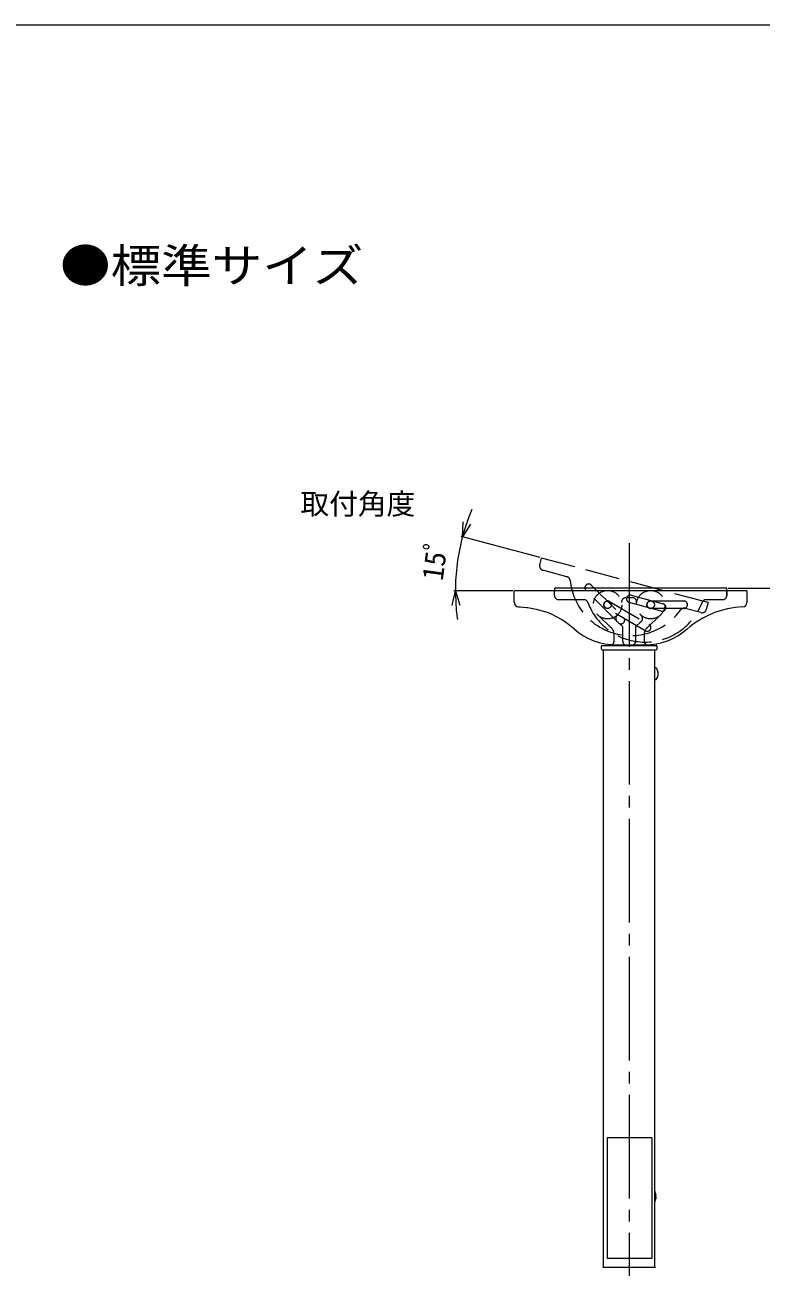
# Model space of a CAD drawing. Units: millimetres, scale not verified. Extents: x -2375 to -393, y -1680 to 1520.
# Drawn here: x -1384 to -871, y 575 to 1440 of the extents above; entities that cross this region are included whole.
import ezdxf
from ezdxf.enums import TextEntityAlignment as Align

# ---------------------------------------------------------------- set-up
doc = ezdxf.new("R2010")
doc.units = ezdxf.units.MM
doc.header["$LTSCALE"] = 8
doc.linetypes.add('CHAIN2', pattern=[12, 9, -1, 1, -1])
doc.linetypes.add('DASHED3', pattern=[4, 3, -1])
doc.layers.add('0-1_USER1', color=4, linetype='Continuous')
for name, color, linetype, lineweight in [('0-2_YKK_ZWAK', 7, 'Continuous', 9), ('0-3_YKK_D', 6, 'Continuous', 9), ('0-4_YKK_13', 4, 'Continuous', 9), ('0-5_YKK_12', 2, 'CHAIN2', 9)]:
    doc.layers.add(name, color=color, linetype=linetype, lineweight=lineweight)
doc.styles.add('ＭＳ ゴシック', font='')
doc.styles.get('ＭＳ ゴシック').set_extended_font_data('MS Gothic')

msp = doc.modelspace()

# ---------------------------------------------------------------- linework, layer by layer
at = {"layer": '0-2_YKK_ZWAK'}
msp.add_line((-2373.067, 1440), (-393.067, 1440), dxfattribs=at)
at = {"layer": '0-3_YKK_D'}
for p, q in [((-1079.049, 1083.645), (-1078.693, 1093.992)), ((-1079.049, 1083.645), (-1076.13, 1093.21)), ((-1073.567, 1092.427), (-1079.049, 1083.645)), ((-1024.939, 1069.146), (-1080.015, 1083.904)), ((-894.016, 1047.886), (-717.069, 1047.886)), ((-1086.341, 1035.899), (-1084.007, 1045.986)), ((-1043.989, 1045.986), (-1085.007, 1045.986)), ((-1084.007, 1045.986), (-1083.663, 1035.991)), ((-1084.007, 1045.986), (-1080.985, 1036.084))]:
    msp.add_line(p, q, dxfattribs=at)
for start, end in [(157.12299, 161.06149), (165, 180), (183.93849, 187.877)]:
    msp.add_arc((-938.502, 1045.986), 145.505, start, end, dxfattribs=at)
at = {"layer": '0-4_YKK_13', "linetype": 'DASHED3'}
for p, q in [((-1025.267, 1064.058), (-1023.973, 1068.887)), ((-908.062, 1037.829), (-1023.973, 1068.887)), ((-1006.333, 1055.879), (-1023.146, 1060.384)), ((-1015.016, 1042.886), (-1015.016, 1046.386)), ((-970.536, 1023.852), (-993.049, 1046.365)), ((-989.372, 1050.041), (-966.859, 1027.529)), ((-1015.016, 1042.886), (-1015.016, 1045.586)), ((-994.61, 1039.886), (-1012.016, 1039.886)), ((-978.016, 1046.286), (-948.016, 1046.286)), ((-976.716, 1038.637), (-949.144, 1022.719)), ((-965.257, 1041.286), (-960.775, 1041.286)), ((-940.689, 1031.974), (-962.905, 1037.927)), ((-961.56, 1042.95), (-939.343, 1036.997)), ((-948.016, 1038.985), (-925.016, 1038.985)), ((-898.016, 1039.886), (-909.422, 1039.886)), ((-908.062, 1037.829), (-909.356, 1032.999)), ((-975.369, 1020.158), (-984.858, 1029.23)), ((-951.744, 1018.215), (-979.316, 1034.134)), ((-941.174, 1029.23), (-950.662, 1020.158)), ((-925.016, 1033.785), (-948.016, 1033.785)), ((-913.03, 1030.878), (-924.048, 1033.83)), ((-967.516, 1020.95), (-971.41, 1024.673)), ((-967.516, 1011.086), (-967.516, 1020.95)), ((-954.622, 1024.673), (-958.516, 1020.95)), ((-958.516, 1020.95), (-958.516, 1011.086)), ((-973.516, 1011.086), (-973.516, 1015.821)), ((-952.516, 1015.821), (-952.516, 1011.086))]:
    msp.add_line(p, q, dxfattribs=at)
at = {"layer": '0-4_YKK_13'}
for p, q in [((-1015.016, 1047.886), (-1015.016, 1045.586)), ((-895.016, 1047.886), (-1015.016, 1047.886)), ((-895.016, 1045.586), (-895.016, 1047.886)), ((-1042.989, 1037.915), (-1042.989, 1045.986)), ((-880.989, 1045.986), (-1042.989, 1045.986)), ((-880.989, 1045.986), (-880.989, 1037.915)), ((-1039.576, 1034.893), (-1038.694, 1034.849)), ((-982.316, 1005.586), (-982.316, 1007.585)), ((-982.316, 1005.586), (-982.316, 1007.585)), ((-982.316, 1005.586), (-982.316, 1007.585)), ((-981.816, 1008.086), (-944.216, 1008.086)), ((-981.816, 1008.086), (-944.216, 1008.086)), ((-981.816, 1008.086), (-944.216, 1008.086)), ((-981.816, 1005.086), (-980.987, 1005.086)), ((-981.816, 1005.086), (-980.987, 1005.086)), ((-981.816, 1005.086), (-980.987, 1005.086)), ((-981.017, 1004.986), (-981.017, 575.286)), ((-980.987, 1005.086), (-944.987, 1005.086)), ((-980.987, 1005.086), (-944.987, 1005.086)), ((-971.989, 1008.486), (-951.989, 1008.486)), ((-945.016, 628.113), (-945.016, 1004.986)), ((-944.987, 1005.086), (-944.216, 1005.086)), ((-944.987, 1005.086), (-944.216, 1005.086)), ((-943.716, 1007.585), (-943.716, 1005.586)), ((-943.716, 1007.585), (-943.716, 1005.586)), ((-943.716, 1007.585), (-943.716, 1005.586)), ((-944.187, 992.335), (-944.987, 992.335)), ((-943.108, 990.321), (-943.127, 990.3)), ((-942.979, 989.766), (-943.127, 990.3)), ((-943.127, 986.27), (-942.979, 986.804)), ((-943.127, 986.27), (-943.108, 986.249)), ((-943.102, 988.86), (-943.102, 987.71)), ((-943.102, 987.71), (-942.979, 987.71)), ((-947.258, 665.286), (-978.258, 665.286)), ((-978.258, 665.286), (-978.258, 581.286)), ((-947.258, 665.286), (-947.258, 581.286)), ((-945.066, 625.25), (-945.066, 627.645)), ((-945.066, 621.123), (-945.066, 625.25)), ((-944.705, 625.289), (-944.5, 625.307)), ((-945.016, 575.286), (-945.02, 620.659)), ((-947.258, 581.286), (-978.258, 581.286)), ((-981.316, 575.286), (-980.843, 575.286)), ((-970.166, 575.286), (-955.866, 575.286)), ((-945.189, 575.286), (-944.716, 575.286))]:
    msp.add_line(p, q, dxfattribs=at)
at = {"layer": '0-4_YKK_13', "linetype": 'DASHED3'}
msp.add_lwpolyline([(-895.016, 1045.586), (-895.016, 1042.886), (-895.016, 1046.386)], dxfattribs=at)
at = {"layer": '0-4_YKK_13'}
for points in [[(-1040.113, 1034.919), (-1040.114, 1034.919), (-1039.816, 1034.905), (-1039.576, 1034.893)], [(-1038.694, 1034.849), (-1036.9, 1034.736), (-1034.378, 1034.492), (-1033.477, 1034.375)], [(-1033.477, 1034.375), (-1027.829, 1033.32), (-1021.057, 1031.317)], [(-1001.329, 1019.528), (-1007.148, 1023.996), (-1009.499, 1025.635), (-1013.156, 1027.774), (-1017.073, 1029.706), (-1021.057, 1031.317)], [(-981.816, 1008.086), (-981.981, 1008.057), (-982.128, 1007.976), (-982.24, 1007.851), (-982.304, 1007.696), (-982.316, 1007.585)], [(-981.816, 1008.086), (-981.981, 1008.057), (-982.128, 1007.976), (-982.24, 1007.851), (-982.304, 1007.696), (-982.316, 1007.585)], [(-981.816, 1008.086), (-981.982, 1008.057), (-982.128, 1007.976), (-982.24, 1007.851), (-982.304, 1007.696), (-982.316, 1007.585)], [(-982.316, 1005.586), (-982.288, 1005.42), (-982.207, 1005.273), (-982.081, 1005.161), (-981.926, 1005.098), (-981.816, 1005.086)], [(-982.316, 1005.586), (-982.288, 1005.42), (-982.207, 1005.273), (-982.081, 1005.161), (-981.926, 1005.098), (-981.816, 1005.086)], [(-982.316, 1005.586), (-982.288, 1005.42), (-982.207, 1005.273), (-982.081, 1005.161), (-981.926, 1005.098), (-981.816, 1005.086)], [(-980.987, 1005.086), (-944.987, 1005.086), (-944.216, 1005.086)], [(-943.716, 1007.585), (-943.744, 1007.751), (-943.826, 1007.898), (-943.951, 1008.01), (-944.107, 1008.073), (-944.216, 1008.086)], [(-943.716, 1007.585), (-943.744, 1007.751), (-943.826, 1007.898), (-943.951, 1008.01), (-944.107, 1008.073), (-944.216, 1008.086)], [(-943.716, 1007.585), (-943.745, 1007.751), (-943.826, 1007.898), (-943.951, 1008.01), (-944.107, 1008.073), (-944.216, 1008.086)], [(-944.216, 1005.086), (-944.051, 1005.114), (-943.904, 1005.195), (-943.792, 1005.321), (-943.728, 1005.476), (-943.716, 1005.586)], [(-944.216, 1005.086), (-944.051, 1005.114), (-943.904, 1005.195), (-943.792, 1005.321), (-943.728, 1005.476), (-943.716, 1005.586)], [(-944.216, 1005.086), (-944.051, 1005.114), (-943.904, 1005.195), (-943.792, 1005.321), (-943.728, 1005.476), (-943.716, 1005.586)], [(-944.987, 984.235), (-944.187, 984.236), (-943.141, 986.15), (-943.108, 986.249)], [(-943.108, 990.321), (-943.879, 991.912), (-944.187, 992.335)], [(-943.102, 988.86), (-943.069, 988.86), (-942.979, 988.86)], [(-943.102, 987.71), (-943.032, 987.71), (-942.979, 987.71)], [(-942.979, 989.766), (-942.941, 989.561), (-942.909, 989.222), (-942.926, 988.984), (-942.979, 988.86)], [(-942.979, 987.71), (-942.941, 987.643), (-942.909, 987.424), (-942.925, 987.124), (-942.979, 986.804)], [(-944.845, 625.28), (-944.656, 625.295), (-944.518, 625.312)], [(-944.517, 626.008), (-944.487, 625.82), (-944.459, 625.536), (-944.465, 625.361), (-944.505, 625.307), (-944.518, 625.312)], [(-944.518, 624.2), (-944.488, 624.094), (-944.459, 623.818), (-944.465, 623.473), (-944.505, 623.094), (-944.517, 623.01)], [(-944.517, 624.526), (-944.487, 624.633), (-944.458, 624.908), (-944.465, 625.254), (-944.47, 625.309)], [(-944.517, 622.718), (-944.487, 622.906), (-944.458, 623.19), (-944.464, 623.365), (-944.5, 623.413)], [(-980.843, 575.286), (-980.101, 575.286), (-978.752, 575.286), (-975.882, 575.286), (-973.58, 575.286), (-971.165, 575.286), (-970.166, 575.286)], [(-955.866, 575.286), (-953.115, 575.286), (-950.483, 575.286), (-947.623, 575.286), (-945.967, 575.286), (-945.189, 575.286)]]:
    msp.add_lwpolyline(points, dxfattribs=at)
at = {"layer": '0-4_YKK_13', "linetype": 'DASHED3'}
for centre, radius in [((-978.016, 1036.386), 9.9), ((-978.016, 1036.386), 2.6), ((-948.016, 1036.386), 9.9), ((-948.016, 1036.386), 2.6)]:
    msp.add_circle(centre, radius, dxfattribs=at)
for centre, radius, start, end in [((-1022.369, 1063.281), 3, 165, 255), ((-1007.109, 1052.981), 3, 5.58817, 75), ((-961.826, 1057.412), 42.5, 185.58817, 324.41182), ((-991.21, 1048.203), 2.6, 45, 225), ((-1012.016, 1042.886), 3, 180, 270), ((-994.61, 1036.885), 3, 20.58817, 90), ((-952.016, 1052.886), 42.5, 200.58817, 339.41182), ((-978.016, 1036.386), 2.6, 60, 239.99998), ((-965.257, 1038.286), 3, 90, 188.46971), ((-962.232, 1040.438), 2.6, 75, 255), ((-960.775, 1038.286), 3, 351.53027, 90), ((-948.016, 1036.386), 2.6, 90, 270), ((-925.016, 1036.386), 2.6, 270, 90), ((-909.422, 1036.885), 3, 90, 159.41182), ((-898.016, 1042.886), 3, 270, 0), ((-969.337, 1026.842), 3, 132.28316, 226.28378), ((-956.695, 1026.842), 3, 313.7162, 47.71683), ((-940.016, 1034.486), 2.6, 255, 75), ((-924.824, 1030.933), 3, 75, 144.41182), ((-912.254, 1033.776), 3, 255, 345), ((-968.698, 1025.691), 2.6, 225, 45), ((-950.444, 1020.467), 2.6, 239.99998, 60), ((-979.516, 1015.821), 6, 0, 46.28378), ((-946.516, 1015.821), 6, 133.7162, 180), ((-976.516, 1011.086), 3, 270, 0), ((-964.516, 1011.086), 3, 180, 270), ((-961.516, 1011.086), 3, 270, 0), ((-949.516, 1011.086), 3, 180, 270)]:
    msp.add_arc(centre, radius, start, end, dxfattribs=at)
at = {"layer": '0-4_YKK_13'}
for centre, radius, start, end in [((-1039.996, 1037.873), 2.957, 179.1727, 267.74014), ((-883.987, 1037.891), 2.974, 272.30061, 0.47058), ((-880.781, 970.748), 64.245, 92.75336, 130.71565), ((-971.989, 1052.985), 44.5, 228.75108, 270), ((-951.989, 1052.985), 44.5, 270, 311.2489), ((-908.267, 624.363), 36.94, 174.17375, 185.75385), ((-953.466, 624.362), 9.1, 14.48163, 22.61986), ((-955.32, 624.979), 10.619, 356.99748, 3.0025), ((-952.925, 624.502), 8.542, 10.15402, 16.01538), ((-945.579, 624.569), 1.296, 34.99153, 48.19846), ((-945.581, 623.455), 1.298, 35.00401, 48.18597), ((-952.923, 624.515), 8.539, 343.98412, 349.84735), ((-952.927, 624.224), 8.544, 343.98451, 349.84515), ((-945.51, 625.213), 1.207, 315.20474, 325.32707), ((-953.466, 624.362), 9.1, 337.38013, 345.61253), ((-945.433, 622.012), 0.732, 348.54633, 11.52684)]:
    msp.add_arc(centre, radius, start, end, dxfattribs=at)
at = {"layer": '0-5_YKK_12'}
for p, q in [((-963.016, 1079.257), (-963.016, 94.09)), ((-963.016, 1079.157), (-963.016, 93.99))]:
    msp.add_line(p, q, dxfattribs=at)

# ---------------------------------------------------------------- texts
at = {"layer": '0-1_USER1', "color": 7, "style": 'ＭＳ ゴシック', "width": 1.1}
msp.add_text('●標準サイズ', height=23.46, dxfattribs=at).set_placement((-1359.317, 1253.647), align=Align.BOTTOM_LEFT)
at = {"layer": '0-1_USER1', "style": 'ＭＳ ゴシック'}
msp.add_text('取付角度', height=14.66, dxfattribs=at).set_placement((-1191.924, 1094.833), align=Align.BOTTOM_LEFT)
at = {"layer": '0-3_YKK_D', "color": 4, "style": 'ＭＳ ゴシック'}
msp.add_text('15ﾟ', height=14.66, rotation=82.5, dxfattribs=at).set_placement((-1088.503, 1052.016), align=Align.BOTTOM_LEFT)

doc.saveas('drawing.dxf')
